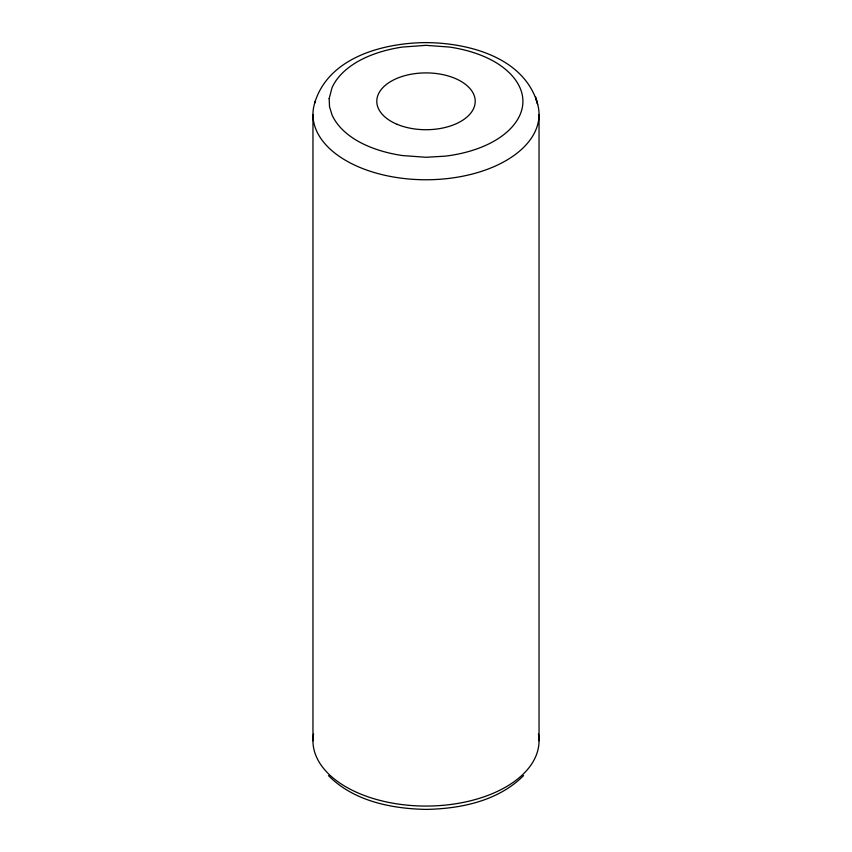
<?xml version="1.0" encoding="UTF-8"?>
<svg xmlns="http://www.w3.org/2000/svg" width="852" height="852" viewBox="0 0 852 852"><rect width="100%" height="100%" fill="white"/><g stroke="black" fill="none" stroke-linecap="round" stroke-linejoin="round"><path stroke-width="1.28" d="M314.58 103.316C328.137 57.35 383.325 42.877 426 42.6C468.664 42.877 523.863 57.34 537.399 103.316M523.586 775.586C498.324 801.04 460.655 808.793 426 809.4C391.387 808.708 353.633 801.114 328.446 775.586M535.748 97.053L537.687 104.423M539.039 114.498L539.039 740.803M312.961 114.498L312.961 740.803M535.791 98.96A113.039 65.263 0 0 1 427.917 179.751A113.039 65.263 0 0 1 315.357 101.122M538.432 734.062A113.039 65.263 0 0 1 426 806.067A113.039 65.263 0 0 1 313.568 734.062M329.17 98.566L329.532 106.788L332.024 114.892A99.599 57.499 0 0 0 342.93 130.079C352.249 139.068 364.028 145.074 376.179 149.27A99.599 57.499 0 0 0 402.485 155.554L426 157.279L444.882 156.182A98.683 56.967 0 0 0 475.821 149.281C487.962 145.053 499.73 139.025 509.091 130.079A98.683 56.967 0 0 0 521.041 112.208C523.916 104.306 523.416 95.371 519.965 87.735A99.599 57.499 0 0 0 509.07 72.548C499.751 63.559 487.972 57.553 475.821 53.346A99.599 57.499 0 0 0 449.515 47.062L426 45.337L402.485 47.052A99.535 57.467 0 0 0 376.179 53.346C364.028 57.553 352.249 63.559 342.93 72.548A99.535 57.467 0 0 0 332.024 87.735L329.17 98.566M397.128 124.317A49.214 28.414 0 0 0 474.947 104.242A49.214 28.414 0 0 0 405.925 75.37A49.214 28.414 0 0 0 397.128 124.317"/></g></svg>
